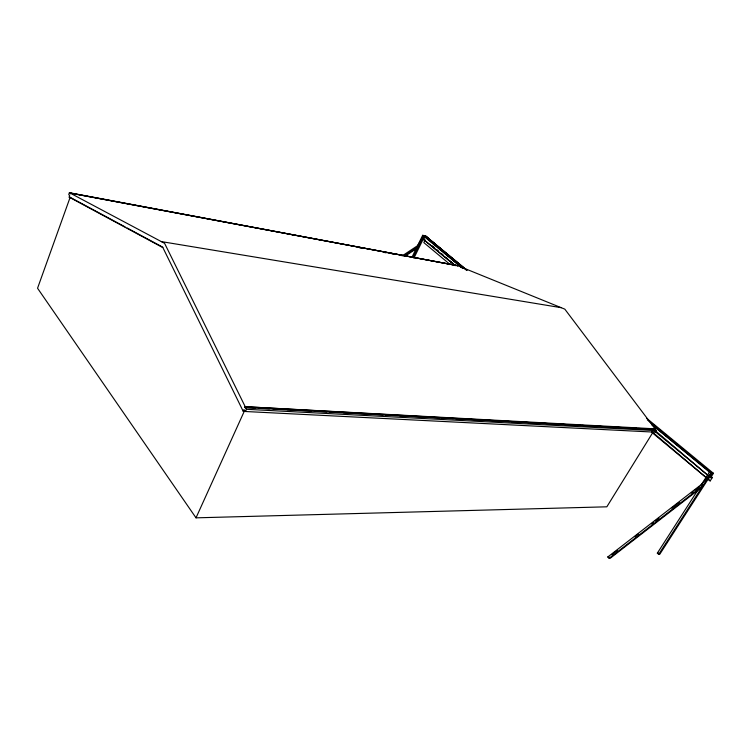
<?xml version="1.0" encoding="UTF-8"?>
<svg xmlns="http://www.w3.org/2000/svg" width="751" height="751" viewBox="0 0 751 751"><rect width="100%" height="100%" fill="white"/><g stroke="black" fill="none" stroke-linecap="round" stroke-linejoin="round"><path stroke-width="1.13" d="M457.368 265.525L457.875 265.732L70.125 193.082L164.6 243.333L245.699 407.662L655.567 429.506L564.818 309.149L457.875 265.732L69.392 192.716L68.735 194.575L69.683 195.748L69.186 197.147L162.892 247.623L243.183 411.248L244.263 411.304L196.011 517.843L606.836 506.812L653.145 431.975M70.556 193.307L70.35 193.88L69.392 192.716M125.06 226.877L70.143 197.316L37.55 288.243L196.011 517.843M243.183 411.248L243.925 409.595L245.483 411.51L655.492 432.191L656.421 430.661L654.778 429.3L652.431 429.178M656.421 430.661L246.488 409.304L244.92 407.389L245.23 406.713L655.06 428.83L654.778 429.3M245.483 411.51L246.488 409.304M411.895 257.405L422.672 235.316L425.329 235.87L466.878 270.116M413.247 257.095L423.526 236.03L424.597 236.255L461.067 267.027L425.329 235.87L424.597 236.255L413.885 258.166M423.555 239.503L455.228 265.629L423.555 239.503L424.888 236.781M425.197 239.841L423.836 242.62L449.943 264.352M423.526 236.03L417.631 245.643L402.123 255.941M647.296 419.79L711.892 473.308L659.735 554.304L658.665 554.388L657.332 553.149L698.646 488.854M700.627 485.784L709.413 472.116L713.45 473.327L710.681 477.627L711.892 473.308L709.413 472.116M658.665 554.388L710.85 473.299L713.45 473.327L646.611 418.241M651.633 432.21L710.164 480.922L712.286 477.627L710.474 476.134L712.286 477.627L709.113 477.617M609.127 558.284L702.983 485.522L701.575 484.32L607.784 556.979L609.127 558.284L610.31 558.19L701.95 487.136M611.736 554.736L617.284 550.436M634.858 536.815L638.557 533.952M651.511 523.916L653.361 522.489M655.21 521.053L658.909 518.181M671.854 508.155L679.261 502.419M691.277 493.107L693.126 491.67M694.975 490.234L699.603 486.648M403.935 256.025L418.485 246.366L417.64 245.633L418.485 246.366M405.193 256.119L417.828 247.727M607.784 556.979L608.967 556.885M657.332 553.149L658.402 553.065M244.92 407.389L255.462 407.953M258.973 408.14L269.515 408.704M273.026 408.891L283.568 409.455M287.079 409.642L297.621 410.206M301.132 410.393L311.674 410.957M315.185 411.144L326.892 411.773M329.238 411.895L339.781 412.459M343.291 412.646L353.824 413.21M357.345 413.397L367.877 413.961M371.398 414.148L383.104 414.777M385.441 414.899L395.984 415.463M399.494 415.65L410.037 416.214M413.548 416.401L425.263 417.03M427.601 417.152L439.307 417.781M441.654 417.903L453.36 418.532M455.707 418.654L466.249 419.218M469.76 419.405L481.466 420.034M483.813 420.156L495.519 420.785M497.866 420.907L509.572 421.536M511.91 421.658L523.625 422.287M525.963 422.409L537.678 423.038M540.016 423.16L551.732 423.789M554.069 423.911L565.775 424.54M568.122 424.672L579.828 425.291M582.175 425.423L593.881 426.042M596.228 426.174L607.934 426.793M610.281 426.925L621.988 427.544M624.334 427.676L636.041 428.295M638.378 428.427L650.094 429.046M245.23 406.713L655.567 429.506M161.324 241.587L561.222 307.685M69.186 197.147L70.143 197.316M70.125 193.082L457.875 265.732M359.682 247.868L361.991 248.299M383.892 252.383L386.192 252.815M391.956 253.885L394.266 254.317M291.717 234.537L292.205 234.753M127.107 227.975L162.892 247.239M710.455 472.126L651.868 424.587L710.85 473.299L701.565 484.329L702.983 485.522M423.733 235.542L424.597 236.255L422.672 235.316L462.869 268.52M466.831 270.266L425.329 235.87L463.038 268.426M654.694 431.196L707.968 475.383L655.219 430.642M466.681 270.322L425.329 235.87L445.005 252.543M432.341 245.887L434.125 247.398M436.81 249.661L438.593 251.172M441.278 253.444L443.062 254.955M445.747 257.217L447.53 258.729M450.206 261.001L452.891 263.272M652.093 431.797L710.164 480.922M446.798 254.063L449.483 256.335M451.267 257.846L453.951 260.118M455.744 261.639L457.528 263.15M460.213 265.432L462.006 266.943"/></g></svg>
